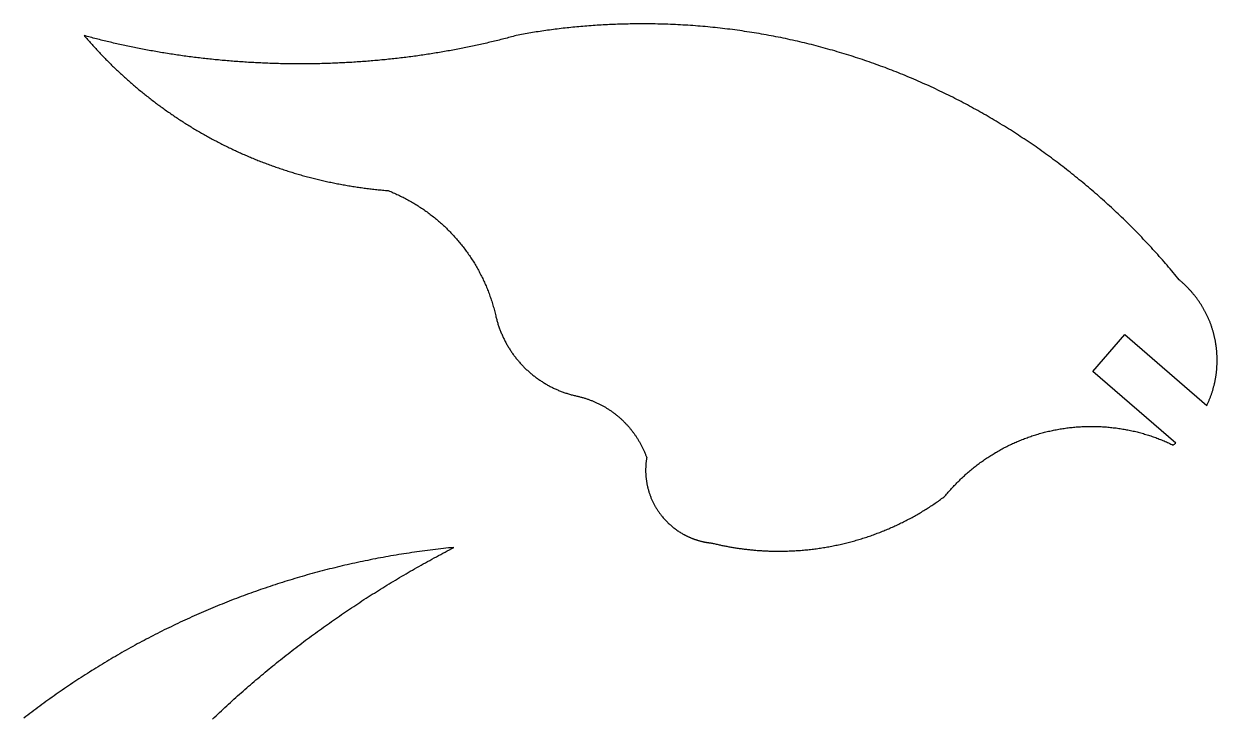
# Model space of a CAD drawing. Extents: x -331 to 1103, y -532 to 1751.
# Drawn here: x 123 to 421, y 1577.1 to 1750.5 of the extents above; entities that cross this region are included whole.
import ezdxf

# ---------------------------------------------------------------- set-up
doc = ezdxf.new("R2010")
doc.units = 0
doc.layers.add('Default_Layer', color=1, linetype='CONTINUOUS')

msp = doc.modelspace()

# ---------------------------------------------------------------- linework, layer by layer
at = {"layer": 'Default_Layer'}
msp.add_lwpolyline([(418.39, 1655.15), (418.47, 1655.3), (418.54, 1655.46), (418.62, 1655.62), (418.69, 1655.78), (418.76, 1655.94), (418.83, 1656.1), (418.9, 1656.26), (418.97, 1656.42), (419.04, 1656.58), (419.11, 1656.74), (419.18, 1656.91), (419.24, 1657.07), (419.31, 1657.24), (419.37, 1657.4), (419.43, 1657.57), (419.49, 1657.74), (419.55, 1657.91), (419.61, 1658.08), (419.67, 1658.25), (419.72, 1658.42), (419.78, 1658.59), (419.83, 1658.76), (419.89, 1658.93), (419.94, 1659.11), (419.99, 1659.28), (420.04, 1659.46), (420.09, 1659.63), (420.13, 1659.81), (420.18, 1659.98), (420.22, 1660.16), (420.27, 1660.34), (420.31, 1660.52), (420.35, 1660.7), (420.39, 1660.88), (420.43, 1661.06), (420.47, 1661.24), (420.5, 1661.42), (420.54, 1661.6), (420.57, 1661.78), (420.61, 1661.97), (420.64, 1662.15), (420.67, 1662.33), (420.7, 1662.52), (420.72, 1662.7), (420.75, 1662.89), (420.77, 1663.07), (420.8, 1663.26), (420.82, 1663.45), (420.84, 1663.63), (420.86, 1663.82), (420.88, 1664.01), (420.9, 1664.2), (420.91, 1664.39), (420.93, 1664.58), (420.94, 1664.77), (420.95, 1664.96), (420.96, 1665.15), (420.97, 1665.34), (420.98, 1665.53), (420.99, 1665.72), (420.99, 1665.92), (420.99, 1666.11), (421, 1666.3), (421, 1666.5), (421, 1666.68), (420.99, 1666.87), (420.99, 1667.06), (420.99, 1667.25), (420.98, 1667.44), (420.97, 1667.62), (420.96, 1667.81), (420.95, 1668), (420.94, 1668.18), (420.93, 1668.37), (420.92, 1668.55), (420.9, 1668.74), (420.88, 1668.92), (420.87, 1669.11), (420.85, 1669.29), (420.83, 1669.47), (420.81, 1669.66), (420.78, 1669.84), (420.76, 1670.02), (420.73, 1670.2), (420.71, 1670.39), (420.68, 1670.57), (420.65, 1670.75), (420.62, 1670.93), (420.59, 1671.11), (420.56, 1671.29), (420.52, 1671.47), (420.49, 1671.64), (420.45, 1671.82), (420.41, 1672), (420.37, 1672.18), (420.33, 1672.35), (420.29, 1672.53), (420.25, 1672.71), (420.21, 1672.88), (420.16, 1673.06), (420.12, 1673.23), (420.07, 1673.41), (420.02, 1673.58), (419.97, 1673.75), (419.92, 1673.92), (419.87, 1674.1), (419.81, 1674.27), (419.76, 1674.44), (419.7, 1674.61), (419.65, 1674.78), (419.59, 1674.95), (419.53, 1675.12), (419.47, 1675.29), (419.41, 1675.45), (419.35, 1675.62), (419.28, 1675.79), (419.22, 1675.96), (419.15, 1676.12), (419.09, 1676.29), (419.02, 1676.45), (418.95, 1676.62), (418.88, 1676.78), (418.81, 1676.94), (418.74, 1677.1), (418.67, 1677.27), (418.59, 1677.43), (418.52, 1677.59), (418.44, 1677.75), (418.36, 1677.91), (418.28, 1678.07), (418.2, 1678.22), (418.12, 1678.38), (418.04, 1678.54), (417.96, 1678.7), (417.88, 1678.85), (417.79, 1679.01), (417.7, 1679.16), (417.62, 1679.31), (417.53, 1679.47), (417.44, 1679.62), (417.35, 1679.77), (417.26, 1679.92), (417.17, 1680.07), (417.08, 1680.22), (416.98, 1680.37), (416.89, 1680.52), (416.79, 1680.67), (416.69, 1680.82), (416.6, 1680.96), (416.5, 1681.11), (416.4, 1681.26), (416.3, 1681.4), (416.2, 1681.54), (416.09, 1681.69), (415.99, 1681.83), (415.89, 1681.97), (415.78, 1682.11), (415.67, 1682.25), (415.57, 1682.39), (415.46, 1682.53), (415.35, 1682.67), (415.24, 1682.81), (415.13, 1682.94), (415.02, 1683.08), (414.9, 1683.21), (414.79, 1683.35), (414.68, 1683.48), (414.56, 1683.61), (414.44, 1683.75), (414.33, 1683.88), (414.21, 1684.01), (414.09, 1684.14), (413.97, 1684.27), (413.85, 1684.39), (413.73, 1684.52), (413.61, 1684.65), (413.48, 1684.77), (413.36, 1684.9), (413.23, 1685.02), (413.11, 1685.15), (412.98, 1685.27), (412.85, 1685.39), (412.73, 1685.51), (412.6, 1685.63), (412.47, 1685.75), (412.34, 1685.87), (412.2, 1685.99), (412.07, 1686.1), (411.94, 1686.22), (411.8, 1686.33), (411.67, 1686.45), (411.53, 1686.56), (411.16, 1687.02), (410.78, 1687.47), (410.41, 1687.93), (410.03, 1688.38), (409.65, 1688.84), (409.27, 1689.29), (408.88, 1689.74), (408.5, 1690.19), (408.11, 1690.63), (407.73, 1691.08), (407.34, 1691.52), (406.95, 1691.97), (406.56, 1692.41), (406.16, 1692.85), (405.77, 1693.29), (405.37, 1693.73), (404.97, 1694.16), (404.58, 1694.6), (404.18, 1695.03), (403.77, 1695.47), (403.37, 1695.9), (402.97, 1696.33), (402.56, 1696.76), (402.15, 1697.18), (401.74, 1697.61), (401.33, 1698.03), (400.92, 1698.45), (400.51, 1698.88), (400.09, 1699.3), (399.68, 1699.71), (399.26, 1700.13), (398.84, 1700.55), (398.42, 1700.96), (398, 1701.37), (397.58, 1701.78), (397.15, 1702.19), (396.73, 1702.6), (396.3, 1703.01), (395.87, 1703.41), (395.44, 1703.82), (395.01, 1704.22), (394.58, 1704.62), (394.15, 1705.02), (393.71, 1705.42), (393.28, 1705.82), (392.84, 1706.21), (392.4, 1706.6), (391.96, 1707), (391.52, 1707.39), (391.08, 1707.78), (390.63, 1708.16), (390.19, 1708.55), (389.74, 1708.93), (389.29, 1709.32), (388.84, 1709.7), (388.39, 1710.08), (387.94, 1710.46), (387.49, 1710.84), (387.03, 1711.21), (386.58, 1711.58), (386.12, 1711.96), (385.66, 1712.33), (385.2, 1712.7), (384.74, 1713.07), (384.28, 1713.43), (383.82, 1713.8), (383.35, 1714.16), (382.89, 1714.52), (382.42, 1714.88), (381.95, 1715.24), (381.48, 1715.6), (381.01, 1715.95), (380.54, 1716.31), (380.07, 1716.66), (379.59, 1717.01), (379.12, 1717.36), (378.64, 1717.7), (378.16, 1718.05), (377.69, 1718.39), (377.21, 1718.74), (376.72, 1719.08), (376.24, 1719.42), (375.76, 1719.75), (375.27, 1720.09), (374.79, 1720.42), (374.3, 1720.76), (373.81, 1721.09), (373.32, 1721.42), (372.83, 1721.75), (372.34, 1722.07), (371.84, 1722.4), (371.35, 1722.72), (370.86, 1723.04), (370.36, 1723.36), (369.86, 1723.68), (369.36, 1724), (368.86, 1724.31), (368.36, 1724.62), (367.86, 1724.93), (367.36, 1725.24), (366.85, 1725.55), (366.34, 1725.86), (365.84, 1726.16), (365.33, 1726.46), (364.82, 1726.77), (364.31, 1727.07), (363.8, 1727.36), (363.29, 1727.66), (362.77, 1727.95), (362.26, 1728.25), (361.74, 1728.54), (361.23, 1728.83), (360.71, 1729.11), (360.19, 1729.4), (359.67, 1729.68), (359.15, 1729.96), (358.63, 1730.24), (358.11, 1730.52), (357.58, 1730.8), (357.06, 1731.08), (356.53, 1731.35), (356, 1731.62), (355.48, 1731.89), (354.95, 1732.16), (354.42, 1732.42), (353.89, 1732.69), (353.35, 1732.95), (352.82, 1733.21), (352.29, 1733.47), (351.75, 1733.73), (351.21, 1733.98), (350.68, 1734.24), (350.14, 1734.49), (349.6, 1734.74), (349.06, 1734.99), (348.52, 1735.24), (347.98, 1735.48), (347.43, 1735.72), (346.89, 1735.96), (346.34, 1736.2), (345.8, 1736.44), (345.25, 1736.68), (344.7, 1736.91), (344.15, 1737.14), (343.6, 1737.37), (343.05, 1737.6), (342.5, 1737.83), (341.95, 1738.05), (341.39, 1738.27), (340.84, 1738.49), (340.28, 1738.71), (339.73, 1738.93), (339.17, 1739.14), (338.61, 1739.36), (338.05, 1739.57), (337.49, 1739.78), (336.93, 1739.98), (336.37, 1740.19), (335.81, 1740.39), (335.24, 1740.6), (334.68, 1740.79), (334.11, 1740.99), (333.54, 1741.19), (332.98, 1741.38), (332.41, 1741.57), (331.84, 1741.77), (331.27, 1741.95), (330.7, 1742.14), (330.13, 1742.32), (329.56, 1742.51), (328.98, 1742.69), (328.41, 1742.87), (327.83, 1743.04), (327.26, 1743.22), (326.68, 1743.39), (326.1, 1743.56), (325.52, 1743.73), (324.94, 1743.9), (324.36, 1744.06), (323.78, 1744.22), (323.2, 1744.38), (322.62, 1744.54), (322.04, 1744.7), (321.45, 1744.85), (320.87, 1745.01), (320.28, 1745.16), (319.69, 1745.31), (319.11, 1745.45), (318.52, 1745.6), (317.93, 1745.74), (317.34, 1745.88), (316.75, 1746.02), (316.16, 1746.16), (315.57, 1746.29), (314.97, 1746.42), (314.38, 1746.55), (313.79, 1746.68), (313.19, 1746.81), (312.6, 1746.93), (312, 1747.06), (311.4, 1747.18), (310.8, 1747.29), (310.2, 1747.41), (309.61, 1747.52), (309, 1747.64), (308.4, 1747.75), (307.8, 1747.85), (307.2, 1747.96), (306.6, 1748.06), (305.99, 1748.17), (305.39, 1748.26), (304.78, 1748.36), (304.18, 1748.46), (303.57, 1748.55), (302.96, 1748.64), (302.36, 1748.73), (301.75, 1748.82), (301.14, 1748.9), (300.53, 1748.98), (299.92, 1749.06), (299.31, 1749.14), (298.69, 1749.22), (298.08, 1749.29), (297.47, 1749.37), (296.85, 1749.43), (296.24, 1749.5), (295.62, 1749.57), (295.01, 1749.63), (294.39, 1749.69), (293.78, 1749.75), (293.16, 1749.81), (292.54, 1749.86), (291.92, 1749.91), (291.3, 1749.96), (290.68, 1750.01), (290.06, 1750.06), (289.44, 1750.1), (288.82, 1750.14), (288.19, 1750.18), (287.57, 1750.22), (286.95, 1750.25), (286.32, 1750.29), (285.7, 1750.32), (285.07, 1750.34), (284.44, 1750.37), (283.82, 1750.39), (283.19, 1750.42), (282.56, 1750.43), (281.93, 1750.45), (281.31, 1750.47), (280.68, 1750.48), (280.05, 1750.49), (279.42, 1750.5), (278.78, 1750.5), (278.15, 1750.51), (277.52, 1750.51), (277, 1750.51), (276.47, 1750.5), (275.95, 1750.5), (275.43, 1750.49), (274.91, 1750.49), (274.39, 1750.48), (273.87, 1750.47), (273.35, 1750.46), (272.83, 1750.45), (272.31, 1750.43), (271.79, 1750.41), (271.27, 1750.4), (270.76, 1750.38), (270.24, 1750.36), (269.73, 1750.34), (269.21, 1750.31), (268.7, 1750.29), (268.18, 1750.26), (267.67, 1750.23), (267.16, 1750.2), (266.65, 1750.17), (266.14, 1750.14), (265.63, 1750.11), (265.13, 1750.07), (264.62, 1750.04), (264.11, 1750), (263.61, 1749.96), (263.11, 1749.92), (262.6, 1749.88), (262.1, 1749.84), (261.6, 1749.79), (261.1, 1749.74), (260.61, 1749.7), (260.11, 1749.65), (259.62, 1749.6), (259.12, 1749.55), (258.63, 1749.49), (258.14, 1749.44), (257.65, 1749.39), (257.16, 1749.33), (256.68, 1749.27), (256.19, 1749.21), (255.71, 1749.15), (255.22, 1749.09), (254.74, 1749.03), (254.26, 1748.96), (253.79, 1748.9), (253.31, 1748.83), (252.84, 1748.76), (252.36, 1748.69), (251.89, 1748.62), (251.43, 1748.55), (250.96, 1748.48), (250.49, 1748.4), (250.03, 1748.33), (249.57, 1748.25), (249.11, 1748.17), (248.65, 1748.09), (248.19, 1748.01), (247.74, 1747.93), (247.29, 1747.85), (246.84, 1747.76), (246.39, 1747.68), (245.94, 1747.59), (245.56, 1747.49), (245.18, 1747.38), (244.8, 1747.28), (244.42, 1747.17), (244.03, 1747.07), (243.65, 1746.97), (243.27, 1746.87), (242.88, 1746.77), (242.49, 1746.67), (242.11, 1746.57), (241.72, 1746.47), (241.33, 1746.38), (240.94, 1746.28), (240.55, 1746.18), (240.16, 1746.09), (239.76, 1745.99), (239.37, 1745.9), (238.98, 1745.81), (238.58, 1745.72), (238.19, 1745.62), (237.79, 1745.53), (237.39, 1745.44), (236.99, 1745.35), (236.6, 1745.27), (236.2, 1745.18), (235.8, 1745.09), (235.4, 1745), (234.99, 1744.92), (234.59, 1744.83), (234.19, 1744.75), (233.78, 1744.67), (233.38, 1744.58), (232.98, 1744.5), (232.57, 1744.42), (232.16, 1744.34), (231.76, 1744.26), (231.35, 1744.18), (230.94, 1744.11), (230.53, 1744.03), (230.12, 1743.95), (229.71, 1743.88), (229.3, 1743.8), (228.88, 1743.73), (228.47, 1743.66), (228.06, 1743.58), (227.64, 1743.51), (227.23, 1743.44), (226.81, 1743.37), (226.4, 1743.3), (225.98, 1743.23), (225.56, 1743.17), (225.15, 1743.1), (224.73, 1743.03), (224.31, 1742.97), (223.89, 1742.9), (223.47, 1742.84), (223.05, 1742.78), (222.63, 1742.71), (222.21, 1742.65), (221.78, 1742.59), (221.36, 1742.53), (220.94, 1742.47), (220.51, 1742.42), (220.09, 1742.36), (219.66, 1742.3), (219.24, 1742.25), (218.81, 1742.19), (218.38, 1742.14), (217.95, 1742.09), (217.53, 1742.03), (217.1, 1741.98), (216.67, 1741.93), (216.24, 1741.88), (215.81, 1741.83), (215.38, 1741.79), (214.95, 1741.74), (214.52, 1741.69), (214.08, 1741.65), (213.65, 1741.6), (213.22, 1741.56), (212.78, 1741.52), (212.35, 1741.48), (211.92, 1741.43), (211.48, 1741.39), (211.05, 1741.35), (210.61, 1741.32), (210.17, 1741.28), (209.74, 1741.24), (209.3, 1741.21), (208.86, 1741.17), (208.43, 1741.14), (207.99, 1741.1), (207.55, 1741.07), (207.11, 1741.04), (206.67, 1741.01), (206.23, 1740.98), (205.79, 1740.95), (205.35, 1740.92), (204.91, 1740.89), (204.47, 1740.87), (204.02, 1740.84), (203.58, 1740.82), (203.14, 1740.8), (202.7, 1740.77), (202.25, 1740.75), (201.81, 1740.73), (201.37, 1740.71), (200.92, 1740.69), (200.48, 1740.67), (200.03, 1740.66), (199.59, 1740.64), (199.14, 1740.62), (198.7, 1740.61), (198.25, 1740.6), (197.8, 1740.58), (197.36, 1740.57), (196.91, 1740.56), (196.46, 1740.55), (196.02, 1740.54), (195.57, 1740.53), (195.12, 1740.53), (194.67, 1740.52), (194.22, 1740.52), (193.78, 1740.51), (193.33, 1740.51), (192.88, 1740.51), (192.43, 1740.5), (191.98, 1740.5), (191.53, 1740.5), (191.08, 1740.51), (190.63, 1740.51), (190.18, 1740.51), (189.73, 1740.52), (189.28, 1740.52), (188.84, 1740.53), (188.39, 1740.53), (187.94, 1740.54), (187.49, 1740.55), (187.05, 1740.56), (186.6, 1740.57), (186.15, 1740.58), (185.71, 1740.6), (185.26, 1740.61), (184.81, 1740.62), (184.37, 1740.64), (183.92, 1740.66), (183.48, 1740.67), (183.03, 1740.69), (182.59, 1740.71), (182.15, 1740.73), (181.7, 1740.75), (181.26, 1740.77), (180.82, 1740.8), (180.37, 1740.82), (179.93, 1740.84), (179.49, 1740.87), (179.05, 1740.89), (178.61, 1740.92), (178.17, 1740.95), (177.73, 1740.98), (177.29, 1741.01), (176.85, 1741.04), (176.41, 1741.07), (175.97, 1741.1), (175.53, 1741.14), (175.09, 1741.17), (174.66, 1741.21), (174.22, 1741.24), (173.78, 1741.28), (173.35, 1741.32), (172.91, 1741.35), (172.47, 1741.39), (172.04, 1741.43), (171.61, 1741.48), (171.17, 1741.52), (170.74, 1741.56), (170.31, 1741.6), (169.87, 1741.65), (169.44, 1741.69), (169.01, 1741.74), (168.58, 1741.79), (168.15, 1741.83), (167.72, 1741.88), (167.29, 1741.93), (166.86, 1741.98), (166.43, 1742.03), (166, 1742.09), (165.57, 1742.14), (165.15, 1742.19), (164.72, 1742.25), (164.29, 1742.3), (163.87, 1742.36), (163.44, 1742.42), (163.02, 1742.47), (162.6, 1742.53), (162.17, 1742.59), (161.75, 1742.65), (161.33, 1742.71), (160.91, 1742.78), (160.49, 1742.84), (160.07, 1742.9), (159.65, 1742.97), (159.23, 1743.03), (158.81, 1743.1), (158.39, 1743.17), (157.97, 1743.23), (157.56, 1743.3), (157.14, 1743.37), (156.73, 1743.44), (156.31, 1743.51), (155.9, 1743.58), (155.48, 1743.66), (155.07, 1743.73), (154.66, 1743.8), (154.25, 1743.88), (153.84, 1743.95), (153.43, 1744.03), (153.02, 1744.11), (152.61, 1744.18), (152.2, 1744.26), (151.79, 1744.34), (151.39, 1744.42), (150.98, 1744.5), (150.58, 1744.58), (150.17, 1744.67), (149.77, 1744.75), (149.36, 1744.83), (148.96, 1744.92), (148.56, 1745), (148.16, 1745.09), (147.76, 1745.18), (147.36, 1745.27), (146.96, 1745.35), (146.56, 1745.44), (146.17, 1745.53), (145.77, 1745.62), (145.38, 1745.72), (144.98, 1745.81), (144.59, 1745.9), (144.19, 1745.99), (143.8, 1746.09), (143.41, 1746.18), (143.02, 1746.28), (142.63, 1746.38), (142.24, 1746.47), (141.85, 1746.57), (141.46, 1746.67), (141.08, 1746.77), (140.69, 1746.87), (140.31, 1746.97), (139.92, 1747.07), (139.54, 1747.17), (139.16, 1747.28), (138.77, 1747.38), (138.39, 1747.49), (138.01, 1747.59), (138.23, 1747.33), (138.45, 1747.08), (138.67, 1746.83), (138.89, 1746.57), (139.12, 1746.32), (139.34, 1746.07), (139.56, 1745.81), (139.79, 1745.56), (140.01, 1745.31), (140.24, 1745.06), (140.46, 1744.81), (140.69, 1744.57), (140.92, 1744.32), (141.15, 1744.07), (141.38, 1743.83), (141.61, 1743.58), (141.84, 1743.34), (142.07, 1743.09), (142.3, 1742.85), (142.53, 1742.61), (142.77, 1742.36), (143, 1742.12), (143.24, 1741.88), (143.47, 1741.64), (143.71, 1741.4), (143.95, 1741.16), (144.18, 1740.93), (144.42, 1740.69), (144.66, 1740.45), (144.9, 1740.22), (145.14, 1739.98), (145.38, 1739.75), (145.62, 1739.52), (145.87, 1739.28), (146.11, 1739.05), (146.35, 1738.82), (146.6, 1738.59), (146.84, 1738.36), (147.09, 1738.13), (147.34, 1737.9), (147.58, 1737.68), (147.83, 1737.45), (148.08, 1737.22), (148.33, 1737), (148.58, 1736.77), (148.83, 1736.55), (149.08, 1736.33), (149.34, 1736.11), (149.59, 1735.88), (149.84, 1735.66), (150.1, 1735.44), (150.35, 1735.23), (150.61, 1735.01), (150.86, 1734.79), (151.12, 1734.57), (151.38, 1734.36), (151.64, 1734.14), (151.89, 1733.93), (152.15, 1733.71), (152.41, 1733.5), (152.67, 1733.29), (152.94, 1733.08), (153.2, 1732.87), (153.46, 1732.66), (153.72, 1732.45), (153.99, 1732.24), (154.25, 1732.03), (154.52, 1731.82), (154.78, 1731.62), (155.05, 1731.41), (155.32, 1731.21), (155.58, 1731.01), (155.85, 1730.8), (156.12, 1730.6), (156.39, 1730.4), (156.66, 1730.2), (156.93, 1730), (157.2, 1729.8), (157.48, 1729.6), (157.75, 1729.41), (158.02, 1729.21), (158.3, 1729.02), (158.57, 1728.82), (158.85, 1728.63), (159.12, 1728.43), (159.4, 1728.24), (159.68, 1728.05), (159.95, 1727.86), (160.23, 1727.67), (160.51, 1727.48), (160.79, 1727.29), (161.07, 1727.11), (161.35, 1726.92), (161.63, 1726.73), (161.91, 1726.55), (162.2, 1726.37), (162.48, 1726.18), (162.76, 1726), (163.05, 1725.82), (163.33, 1725.64), (163.62, 1725.46), (163.9, 1725.28), (164.19, 1725.1), (164.48, 1724.92), (164.77, 1724.75), (165.05, 1724.57), (165.34, 1724.4), (165.63, 1724.22), (165.92, 1724.05), (166.21, 1723.88), (166.5, 1723.71), (166.8, 1723.54), (167.09, 1723.37), (167.38, 1723.2), (167.67, 1723.03), (167.97, 1722.87), (168.26, 1722.7), (168.56, 1722.53), (168.85, 1722.37), (169.15, 1722.21), (169.45, 1722.04), (169.74, 1721.88), (170.04, 1721.72), (170.34, 1721.56), (170.64, 1721.4), (170.94, 1721.25), (171.24, 1721.09), (171.54, 1720.93), (171.84, 1720.78), (172.14, 1720.62), (172.45, 1720.47), (172.75, 1720.32), (173.05, 1720.16), (173.36, 1720.01), (173.66, 1719.86), (173.97, 1719.71), (174.27, 1719.57), (174.58, 1719.42), (174.88, 1719.27), (175.19, 1719.13), (175.5, 1718.98), (175.81, 1718.84), (176.12, 1718.69), (176.42, 1718.55), (176.73, 1718.41), (177.04, 1718.27), (177.36, 1718.13), (177.67, 1717.99), (177.98, 1717.86), (178.29, 1717.72), (178.6, 1717.59), (178.92, 1717.45), (179.23, 1717.32), (179.55, 1717.19), (179.86, 1717.05), (180.18, 1716.92), (180.49, 1716.79), (180.81, 1716.66), (181.12, 1716.54), (181.44, 1716.41), (181.76, 1716.28), (182.08, 1716.16), (182.4, 1716.03), (182.72, 1715.91), (183.04, 1715.79), (183.36, 1715.67), (183.68, 1715.55), (184, 1715.43), (184.32, 1715.31), (184.64, 1715.19), (184.97, 1715.08), (185.29, 1714.96), (185.61, 1714.84), (185.94, 1714.73), (186.26, 1714.62), (186.59, 1714.51), (186.91, 1714.4), (187.24, 1714.29), (187.56, 1714.18), (187.89, 1714.07), (188.22, 1713.96), (188.55, 1713.86), (188.87, 1713.75), (189.2, 1713.65), (189.53, 1713.55), (189.86, 1713.44), (190.19, 1713.34), (190.52, 1713.24), (190.85, 1713.14), (191.19, 1713.05), (191.52, 1712.95), (191.85, 1712.85), (192.18, 1712.76), (192.52, 1712.66), (192.85, 1712.57), (193.18, 1712.48), (193.52, 1712.39), (193.85, 1712.3), (194.19, 1712.21), (194.53, 1712.12), (194.86, 1712.03), (195.2, 1711.95), (195.54, 1711.86), (195.87, 1711.78), (196.21, 1711.7), (196.55, 1711.61), (196.89, 1711.53), (197.23, 1711.45), (197.57, 1711.38), (197.91, 1711.3), (198.25, 1711.22), (198.59, 1711.15), (198.93, 1711.07), (199.27, 1711), (199.62, 1710.92), (199.96, 1710.85), (200.3, 1710.78), (200.64, 1710.71), (200.99, 1710.64), (201.33, 1710.58), (201.68, 1710.51), (202.02, 1710.44), (202.37, 1710.38), (202.71, 1710.32), (203.06, 1710.26), (203.41, 1710.19), (203.75, 1710.13), (204.1, 1710.07), (204.45, 1710.02), (204.8, 1709.96), (205.15, 1709.9), (205.5, 1709.85), (205.85, 1709.8), (206.19, 1709.74), (206.55, 1709.69), (206.9, 1709.64), (207.25, 1709.59), (207.6, 1709.54), (207.95, 1709.5), (208.3, 1709.45), (208.65, 1709.4), (209.01, 1709.36), (209.36, 1709.32), (209.71, 1709.28), (210.07, 1709.23), (210.42, 1709.19), (210.78, 1709.16), (211.13, 1709.12), (211.49, 1709.08), (211.84, 1709.05), (212.2, 1709.01), (212.55, 1708.98), (212.91, 1708.95), (213.27, 1708.92), (213.63, 1708.89), (213.98, 1708.86), (214.3, 1708.73), (214.61, 1708.6), (214.93, 1708.47), (215.24, 1708.33), (215.55, 1708.2), (215.86, 1708.06), (216.16, 1707.92), (216.47, 1707.77), (216.78, 1707.63), (217.08, 1707.48), (217.38, 1707.33), (217.68, 1707.18), (217.98, 1707.03), (218.28, 1706.87), (218.58, 1706.71), (218.87, 1706.55), (219.16, 1706.39), (219.46, 1706.22), (219.75, 1706.06), (220.04, 1705.89), (220.33, 1705.72), (220.61, 1705.55), (220.9, 1705.37), (221.18, 1705.2), (221.46, 1705.02), (221.74, 1704.84), (222.02, 1704.65), (222.3, 1704.47), (222.58, 1704.28), (222.85, 1704.1), (223.13, 1703.9), (223.4, 1703.71), (223.67, 1703.52), (223.93, 1703.32), (224.2, 1703.12), (224.47, 1702.92), (224.73, 1702.72), (224.99, 1702.52), (225.25, 1702.31), (225.51, 1702.1), (225.77, 1701.9), (226.02, 1701.68), (226.28, 1701.47), (226.53, 1701.26), (226.78, 1701.04), (227.03, 1700.82), (227.28, 1700.6), (227.52, 1700.38), (227.77, 1700.15), (228.01, 1699.93), (228.25, 1699.7), (228.49, 1699.47), (228.72, 1699.24), (228.96, 1699.01), (229.19, 1698.77), (229.42, 1698.54), (229.65, 1698.3), (229.88, 1698.06), (230.11, 1697.82), (230.33, 1697.57), (230.55, 1697.33), (230.77, 1697.08), (230.99, 1696.83), (231.21, 1696.58), (231.43, 1696.33), (231.64, 1696.08), (231.85, 1695.83), (232.06, 1695.57), (232.27, 1695.31), (232.47, 1695.05), (232.68, 1694.79), (232.88, 1694.53), (233.08, 1694.26), (233.28, 1694), (233.47, 1693.73), (233.67, 1693.46), (233.86, 1693.19), (234.05, 1692.92), (234.24, 1692.65), (234.42, 1692.37), (234.61, 1692.09), (234.79, 1691.82), (234.97, 1691.54), (235.15, 1691.26), (235.32, 1690.97), (235.5, 1690.69), (235.67, 1690.4), (235.84, 1690.12), (236.01, 1689.83), (236.17, 1689.54), (236.33, 1689.25), (236.5, 1688.96), (236.66, 1688.66), (236.81, 1688.37), (236.97, 1688.07), (237.12, 1687.77), (237.27, 1687.47), (237.42, 1687.17), (237.57, 1686.87), (237.71, 1686.57), (237.85, 1686.26), (237.99, 1685.96), (238.13, 1685.65), (238.26, 1685.34), (238.4, 1685.03), (238.53, 1684.72), (238.66, 1684.41), (238.78, 1684.1), (238.91, 1683.78), (239.03, 1683.47), (239.15, 1683.15), (239.27, 1682.83), (239.38, 1682.51), (239.49, 1682.19), (239.6, 1681.87), (239.71, 1681.54), (239.82, 1681.22), (239.92, 1680.9), (240.02, 1680.57), (240.12, 1680.24), (240.22, 1679.91), (240.31, 1679.58), (240.4, 1679.25), (240.49, 1678.92), (240.58, 1678.59), (240.66, 1678.25), (240.74, 1677.92), (240.82, 1677.58), (240.88, 1677.34), (240.94, 1677.11), (241, 1676.87), (241.06, 1676.64), (241.12, 1676.41), (241.19, 1676.18), (241.25, 1675.95), (241.32, 1675.72), (241.39, 1675.49), (241.47, 1675.26), (241.54, 1675.04), (241.62, 1674.81), (241.7, 1674.59), (241.78, 1674.36), (241.86, 1674.14), (241.95, 1673.92), (242.04, 1673.7), (242.12, 1673.48), (242.21, 1673.26), (242.31, 1673.04), (242.4, 1672.82), (242.5, 1672.61), (242.59, 1672.39), (242.69, 1672.18), (242.79, 1671.97), (242.9, 1671.75), (243, 1671.54), (243.11, 1671.33), (243.22, 1671.13), (243.33, 1670.92), (243.44, 1670.71), (243.55, 1670.51), (243.67, 1670.3), (243.79, 1670.1), (243.9, 1669.9), (244.02, 1669.7), (244.15, 1669.5), (244.27, 1669.3), (244.4, 1669.11), (244.52, 1668.91), (244.65, 1668.72), (244.78, 1668.52), (244.91, 1668.33), (245.05, 1668.14), (245.18, 1667.95), (245.32, 1667.76), (245.46, 1667.58), (245.6, 1667.39), (245.74, 1667.21), (245.88, 1667.02), (246.03, 1666.84), (246.17, 1666.66), (246.32, 1666.48), (246.47, 1666.31), (246.62, 1666.13), (246.77, 1665.96), (246.93, 1665.78), (247.08, 1665.61), (247.24, 1665.44), (247.4, 1665.27), (247.56, 1665.1), (247.72, 1664.93), (247.88, 1664.77), (248.05, 1664.61), (248.21, 1664.44), (248.38, 1664.28), (248.55, 1664.12), (248.72, 1663.96), (248.89, 1663.81), (249.06, 1663.65), (249.23, 1663.5), (249.41, 1663.35), (249.58, 1663.2), (249.76, 1663.05), (249.94, 1662.9), (250.12, 1662.75), (250.3, 1662.61), (250.49, 1662.47), (250.67, 1662.33), (250.86, 1662.19), (251.04, 1662.05), (251.23, 1661.91), (251.42, 1661.78), (251.61, 1661.64), (251.81, 1661.51), (252, 1661.38), (252.19, 1661.25), (252.39, 1661.13), (252.59, 1661), (252.78, 1660.88), (252.98, 1660.76), (253.18, 1660.64), (253.38, 1660.52), (253.59, 1660.4), (253.79, 1660.29), (254, 1660.17), (254.2, 1660.06), (254.41, 1659.95), (254.62, 1659.84), (254.83, 1659.74), (255.04, 1659.63), (255.25, 1659.53), (255.46, 1659.43), (255.68, 1659.33), (255.89, 1659.23), (256.11, 1659.14), (256.32, 1659.05), (256.54, 1658.95), (256.76, 1658.86), (256.98, 1658.78), (257.2, 1658.69), (257.42, 1658.6), (257.65, 1658.52), (257.87, 1658.44), (258.1, 1658.36), (258.32, 1658.29), (258.55, 1658.21), (258.78, 1658.14), (259, 1658.07), (259.23, 1658), (259.46, 1657.93), (259.7, 1657.87), (259.93, 1657.8), (260.16, 1657.74), (260.39, 1657.68), (260.63, 1657.63), (260.86, 1657.57), (261.1, 1657.52), (261.29, 1657.47), (261.48, 1657.43), (261.67, 1657.38), (261.86, 1657.34), (262.05, 1657.29), (262.24, 1657.24), (262.43, 1657.19), (262.61, 1657.13), (262.8, 1657.08), (262.98, 1657.02), (263.17, 1656.97), (263.35, 1656.91), (263.54, 1656.85), (263.72, 1656.79), (263.9, 1656.72), (264.08, 1656.66), (264.26, 1656.59), (264.44, 1656.53), (264.62, 1656.46), (264.8, 1656.39), (264.98, 1656.32), (265.15, 1656.24), (265.33, 1656.17), (265.51, 1656.1), (265.68, 1656.02), (265.85, 1655.94), (266.03, 1655.86), (266.2, 1655.78), (266.37, 1655.7), (266.54, 1655.62), (266.71, 1655.53), (266.88, 1655.45), (267.05, 1655.36), (267.22, 1655.27), (267.38, 1655.18), (267.55, 1655.09), (267.72, 1655), (267.88, 1654.91), (268.04, 1654.81), (268.21, 1654.72), (268.37, 1654.62), (268.53, 1654.52), (268.69, 1654.42), (268.85, 1654.32), (269.01, 1654.22), (269.16, 1654.12), (269.32, 1654.01), (269.48, 1653.91), (269.63, 1653.8), (269.78, 1653.69), (269.94, 1653.58), (270.09, 1653.47), (270.24, 1653.36), (270.39, 1653.25), (270.54, 1653.14), (270.69, 1653.02), (270.84, 1652.91), (270.98, 1652.79), (271.13, 1652.67), (271.27, 1652.55), (271.42, 1652.43), (271.56, 1652.31), (271.7, 1652.19), (271.84, 1652.06), (271.98, 1651.94), (272.12, 1651.81), (272.26, 1651.69), (272.39, 1651.56), (272.53, 1651.43), (272.66, 1651.3), (272.8, 1651.17), (272.93, 1651.03), (273.06, 1650.9), (273.19, 1650.77), (273.32, 1650.63), (273.45, 1650.49), (273.58, 1650.36), (273.7, 1650.22), (273.83, 1650.08), (273.95, 1649.94), (274.08, 1649.8), (274.2, 1649.65), (274.32, 1649.51), (274.44, 1649.37), (274.56, 1649.22), (274.67, 1649.07), (274.79, 1648.93), (274.91, 1648.78), (275.02, 1648.63), (275.13, 1648.48), (275.25, 1648.33), (275.36, 1648.18), (275.47, 1648.02), (275.57, 1647.87), (275.68, 1647.71), (275.79, 1647.56), (275.89, 1647.4), (276, 1647.24), (276.1, 1647.08), (276.2, 1646.92), (276.3, 1646.76), (276.4, 1646.6), (276.5, 1646.44), (276.59, 1646.28), (276.69, 1646.11), (276.78, 1645.95), (276.88, 1645.78), (276.97, 1645.62), (277.06, 1645.45), (277.15, 1645.28), (277.23, 1645.11), (277.32, 1644.94), (277.41, 1644.77), (277.49, 1644.6), (277.57, 1644.43), (277.65, 1644.26), (277.73, 1644.08), (277.81, 1643.91), (277.89, 1643.73), (277.97, 1643.56), (278.04, 1643.38), (278.12, 1643.2), (278.19, 1643.03), (278.26, 1642.85), (278.33, 1642.67), (278.4, 1642.49), (278.46, 1642.31), (278.53, 1642.12), (278.5, 1641.95), (278.47, 1641.77), (278.44, 1641.59), (278.42, 1641.4), (278.39, 1641.21), (278.37, 1641.02), (278.35, 1640.83), (278.33, 1640.64), (278.32, 1640.44), (278.3, 1640.24), (278.29, 1640.04), (278.28, 1639.84), (278.28, 1639.64), (278.27, 1639.44), (278.27, 1639.24), (278.27, 1639.03), (278.27, 1638.83), (278.27, 1638.64), (278.27, 1638.44), (278.28, 1638.24), (278.29, 1638.05), (278.3, 1637.85), (278.32, 1637.66), (278.33, 1637.46), (278.35, 1637.27), (278.37, 1637.08), (278.39, 1636.89), (278.41, 1636.69), (278.44, 1636.5), (278.47, 1636.31), (278.49, 1636.12), (278.53, 1635.93), (278.56, 1635.75), (278.59, 1635.56), (278.63, 1635.37), (278.67, 1635.19), (278.71, 1635), (278.75, 1634.82), (278.8, 1634.63), (278.84, 1634.45), (278.89, 1634.27), (278.94, 1634.08), (278.99, 1633.9), (279.04, 1633.72), (279.1, 1633.54), (279.16, 1633.37), (279.22, 1633.19), (279.28, 1633.01), (279.34, 1632.83), (279.4, 1632.66), (279.47, 1632.49), (279.53, 1632.31), (279.6, 1632.14), (279.67, 1631.97), (279.75, 1631.8), (279.82, 1631.63), (279.9, 1631.46), (279.97, 1631.29), (280.05, 1631.12), (280.13, 1630.96), (280.21, 1630.79), (280.3, 1630.63), (280.38, 1630.47), (280.47, 1630.31), (280.56, 1630.14), (280.65, 1629.98), (280.74, 1629.83), (280.83, 1629.67), (280.93, 1629.51), (281.02, 1629.36), (281.12, 1629.2), (281.22, 1629.05), (281.32, 1628.9), (281.42, 1628.75), (281.53, 1628.6), (281.63, 1628.45), (281.74, 1628.3), (281.84, 1628.15), (281.95, 1628.01), (282.06, 1627.87), (282.21, 1627.68), (282.35, 1627.5), (282.5, 1627.32), (282.65, 1627.14), (282.81, 1626.97), (282.96, 1626.79), (283.12, 1626.62), (283.28, 1626.45), (283.44, 1626.28), (283.6, 1626.12), (283.77, 1625.95), (283.93, 1625.79), (284.1, 1625.63), (284.27, 1625.47), (284.45, 1625.32), (284.62, 1625.17), (284.8, 1625.02), (284.98, 1624.87), (285.16, 1624.72), (285.34, 1624.58), (285.53, 1624.43), (285.71, 1624.3), (285.9, 1624.16), (286.09, 1624.02), (286.28, 1623.89), (286.48, 1623.76), (286.67, 1623.63), (286.87, 1623.51), (287.07, 1623.39), (287.27, 1623.27), (287.47, 1623.15), (287.67, 1623.03), (287.77, 1622.98), (287.88, 1622.92), (287.98, 1622.87), (288.08, 1622.81), (288.19, 1622.76), (288.29, 1622.7), (288.4, 1622.65), (288.5, 1622.6), (288.61, 1622.55), (288.71, 1622.5), (288.82, 1622.45), (288.93, 1622.4), (289.03, 1622.35), (289.14, 1622.3), (289.25, 1622.25), (289.36, 1622.2), (289.47, 1622.16), (289.57, 1622.11), (289.68, 1622.07), (289.79, 1622.02), (289.9, 1621.98), (290.01, 1621.94), (290.12, 1621.9), (290.24, 1621.85), (290.35, 1621.81), (290.46, 1621.77), (290.57, 1621.73), (290.68, 1621.7), (290.8, 1621.66), (290.91, 1621.62), (291.02, 1621.58), (291.14, 1621.55), (291.25, 1621.51), (291.36, 1621.48), (291.48, 1621.45), (291.59, 1621.41), (291.71, 1621.38), (291.83, 1621.35), (291.94, 1621.32), (292.06, 1621.29), (292.17, 1621.26), (292.29, 1621.23), (292.41, 1621.2), (292.53, 1621.17), (292.64, 1621.15), (292.76, 1621.12), (292.88, 1621.1), (293, 1621.07), (293.12, 1621.05), (293.24, 1621.03), (293.36, 1621.01), (293.48, 1620.98), (293.6, 1620.96), (293.72, 1620.95), (293.84, 1620.93), (293.96, 1620.91), (294.08, 1620.89), (294.2, 1620.87), (294.32, 1620.86), (294.45, 1620.84), (294.57, 1620.83), (294.69, 1620.82), (294.82, 1620.8), (294.94, 1620.79), (295.17, 1620.73), (295.41, 1620.67), (295.64, 1620.62), (295.88, 1620.56), (296.12, 1620.5), (296.36, 1620.45), (296.6, 1620.39), (296.84, 1620.34), (297.08, 1620.29), (297.33, 1620.23), (297.57, 1620.18), (297.82, 1620.13), (298.06, 1620.08), (298.31, 1620.03), (298.56, 1619.99), (298.81, 1619.94), (299.06, 1619.89), (299.31, 1619.85), (299.56, 1619.8), (299.81, 1619.76), (300.06, 1619.72), (300.32, 1619.67), (300.57, 1619.63), (300.83, 1619.59), (301.08, 1619.55), (301.34, 1619.52), (301.6, 1619.48), (301.86, 1619.44), (302.12, 1619.41), (302.38, 1619.37), (302.64, 1619.34), (302.9, 1619.31), (303.16, 1619.28), (303.42, 1619.24), (303.69, 1619.21), (303.95, 1619.19), (304.22, 1619.16), (304.48, 1619.13), (304.75, 1619.11), (305.01, 1619.08), (305.28, 1619.06), (305.55, 1619.03), (305.81, 1619.01), (306.08, 1618.99), (306.35, 1618.97), (306.62, 1618.95), (306.89, 1618.93), (307.16, 1618.92), (307.43, 1618.9), (307.7, 1618.88), (307.98, 1618.87), (308.25, 1618.86), (308.52, 1618.84), (308.79, 1618.83), (309.07, 1618.82), (309.34, 1618.81), (309.61, 1618.81), (309.89, 1618.8), (310.16, 1618.79), (310.44, 1618.79), (310.71, 1618.79), (310.99, 1618.78), (311.26, 1618.78), (311.54, 1618.78), (311.91, 1618.78), (312.27, 1618.78), (312.64, 1618.79), (313, 1618.8), (313.37, 1618.8), (313.73, 1618.81), (314.09, 1618.83), (314.46, 1618.84), (314.82, 1618.86), (315.18, 1618.87), (315.54, 1618.89), (315.9, 1618.91), (316.26, 1618.94), (316.62, 1618.96), (316.98, 1618.99), (317.34, 1619.02), (317.7, 1619.05), (318.05, 1619.08), (318.41, 1619.12), (318.77, 1619.15), (319.12, 1619.19), (319.48, 1619.23), (319.83, 1619.27), (320.19, 1619.31), (320.54, 1619.36), (320.89, 1619.4), (321.25, 1619.45), (321.6, 1619.5), (321.95, 1619.55), (322.3, 1619.61), (322.65, 1619.66), (323, 1619.72), (323.35, 1619.78), (323.7, 1619.84), (324.05, 1619.9), (324.39, 1619.96), (324.74, 1620.03), (325.09, 1620.1), (325.43, 1620.17), (325.78, 1620.24), (326.12, 1620.31), (326.46, 1620.38), (326.81, 1620.46), (327.15, 1620.54), (327.49, 1620.61), (327.83, 1620.7), (328.17, 1620.78), (328.51, 1620.86), (328.85, 1620.95), (329.19, 1621.03), (329.52, 1621.12), (329.86, 1621.21), (330.2, 1621.31), (330.53, 1621.4), (330.87, 1621.5), (331.2, 1621.59), (331.53, 1621.69), (331.87, 1621.79), (332.2, 1621.89), (332.53, 1622), (332.86, 1622.1), (333.19, 1622.21), (333.52, 1622.32), (333.84, 1622.43), (334.17, 1622.54), (334.5, 1622.65), (334.82, 1622.76), (335.15, 1622.88), (335.47, 1623), (335.79, 1623.12), (336.12, 1623.24), (336.44, 1623.36), (336.76, 1623.48), (337.08, 1623.61), (337.4, 1623.74), (337.72, 1623.86), (338.03, 1623.99), (338.35, 1624.12), (338.66, 1624.26), (338.98, 1624.39), (339.29, 1624.53), (339.61, 1624.66), (339.92, 1624.8), (340.23, 1624.94), (340.54, 1625.09), (340.85, 1625.23), (341.16, 1625.37), (341.47, 1625.52), (341.77, 1625.67), (342.08, 1625.82), (342.39, 1625.97), (342.69, 1626.12), (342.99, 1626.27), (343.3, 1626.43), (343.6, 1626.58), (343.9, 1626.74), (344.2, 1626.9), (344.5, 1627.06), (344.8, 1627.22), (345.09, 1627.38), (345.39, 1627.55), (345.68, 1627.71), (345.98, 1627.88), (346.27, 1628.05), (346.56, 1628.22), (346.85, 1628.39), (347.14, 1628.56), (347.43, 1628.74), (347.72, 1628.91), (348.01, 1629.09), (348.29, 1629.27), (348.58, 1629.45), (348.86, 1629.63), (349.15, 1629.81), (349.43, 1629.99), (349.71, 1630.18), (349.99, 1630.36), (350.27, 1630.55), (350.55, 1630.74), (350.82, 1630.93), (351.1, 1631.12), (351.38, 1631.31), (351.65, 1631.51), (351.92, 1631.7), (352.19, 1631.9), (352.46, 1632.1), (352.73, 1632.29), (353, 1632.49), (353.21, 1632.74), (353.41, 1632.99), (353.62, 1633.24), (353.83, 1633.48), (354.04, 1633.73), (354.25, 1633.97), (354.47, 1634.21), (354.68, 1634.45), (354.9, 1634.69), (355.12, 1634.93), (355.34, 1635.16), (355.56, 1635.39), (355.79, 1635.63), (356.01, 1635.86), (356.24, 1636.08), (356.47, 1636.31), (356.7, 1636.54), (356.93, 1636.76), (357.16, 1636.98), (357.39, 1637.2), (357.63, 1637.42), (357.87, 1637.64), (358.1, 1637.86), (358.34, 1638.07), (358.59, 1638.29), (358.83, 1638.5), (359.07, 1638.71), (359.32, 1638.91), (359.56, 1639.12), (359.81, 1639.32), (360.06, 1639.53), (360.31, 1639.73), (360.57, 1639.93), (360.82, 1640.13), (361.08, 1640.32), (361.33, 1640.52), (361.59, 1640.71), (361.85, 1640.9), (362.11, 1641.09), (362.37, 1641.28), (362.63, 1641.46), (362.9, 1641.65), (363.16, 1641.83), (363.43, 1642.01), (363.7, 1642.19), (363.97, 1642.36), (364.24, 1642.54), (364.51, 1642.71), (364.79, 1642.88), (365.06, 1643.05), (365.34, 1643.22), (365.61, 1643.39), (365.89, 1643.55), (366.17, 1643.71), (366.45, 1643.87), (366.73, 1644.03), (367.01, 1644.19), (367.3, 1644.34), (367.58, 1644.49), (367.87, 1644.64), (368.16, 1644.79), (368.45, 1644.94), (368.74, 1645.08), (369.03, 1645.23), (369.32, 1645.37), (369.61, 1645.51), (369.91, 1645.64), (370.2, 1645.78), (370.5, 1645.91), (370.79, 1646.04), (371.09, 1646.17), (371.39, 1646.3), (371.69, 1646.42), (371.99, 1646.55), (372.3, 1646.67), (372.6, 1646.79), (372.9, 1646.9), (373.21, 1647.02), (373.52, 1647.13), (373.82, 1647.24), (374.13, 1647.35), (374.44, 1647.46), (374.75, 1647.56), (375.06, 1647.66), (375.38, 1647.76), (375.69, 1647.86), (376, 1647.96), (376.32, 1648.05), (376.63, 1648.14), (376.95, 1648.23), (377.27, 1648.32), (377.59, 1648.4), (377.91, 1648.49), (378.23, 1648.57), (378.55, 1648.65), (378.87, 1648.72), (379.19, 1648.8), (379.52, 1648.87), (379.84, 1648.94), (380.17, 1649.01), (380.49, 1649.07), (380.82, 1649.13), (381.15, 1649.19), (381.48, 1649.25), (381.81, 1649.31), (382.14, 1649.36), (382.47, 1649.41), (382.8, 1649.46), (383.13, 1649.51), (383.47, 1649.55), (383.8, 1649.6), (384.13, 1649.64), (384.47, 1649.67), (384.81, 1649.71), (385.14, 1649.74), (385.48, 1649.77), (385.82, 1649.8), (386.16, 1649.82), (386.5, 1649.85), (386.84, 1649.87), (387.18, 1649.89), (387.52, 1649.9), (387.86, 1649.92), (388.2, 1649.93), (388.55, 1649.94), (388.89, 1649.94), (389.23, 1649.95), (389.58, 1649.95), (389.93, 1649.95), (390.27, 1649.94), (390.62, 1649.94), (390.97, 1649.93), (391.31, 1649.92), (391.66, 1649.9), (392, 1649.89), (392.35, 1649.87), (392.69, 1649.85), (393.03, 1649.82), (393.37, 1649.8), (393.71, 1649.77), (394.05, 1649.74), (394.39, 1649.7), (394.73, 1649.67), (395.07, 1649.63), (395.41, 1649.59), (395.74, 1649.55), (396.08, 1649.5), (396.41, 1649.46), (396.74, 1649.41), (397.08, 1649.36), (397.41, 1649.3), (397.74, 1649.25), (398.07, 1649.19), (398.4, 1649.13), (398.72, 1649.06), (399.05, 1649), (399.38, 1648.93), (399.7, 1648.86), (400.02, 1648.79), (400.35, 1648.72), (400.67, 1648.64), (400.99, 1648.56), (401.31, 1648.48), (401.63, 1648.4), (401.94, 1648.31), (402.26, 1648.23), (402.57, 1648.14), (402.89, 1648.05), (403.2, 1647.96), (403.51, 1647.86), (403.82, 1647.76), (404.13, 1647.66), (404.44, 1647.56), (404.74, 1647.46), (405.05, 1647.36), (405.35, 1647.25), (405.65, 1647.14), (405.95, 1647.03), (406.25, 1646.92), (406.55, 1646.8), (406.85, 1646.68), (407.14, 1646.57), (407.44, 1646.44), (407.73, 1646.32), (408.02, 1646.2), (408.31, 1646.07), (408.6, 1645.94), (408.89, 1645.81), (409.17, 1645.68), (409.46, 1645.55), (409.74, 1645.41), (410.02, 1645.28), (410.22, 1645.42), (410.39, 1645.54), (410.53, 1645.65), (410.65, 1645.73), (389.98, 1663.68), (397.97, 1672.88), (418.39, 1655.15)], close=True, dxfattribs=at)
msp.add_lwpolyline([(170.1, 1576.84), (170.54, 1577.26), (170.98, 1577.68), (171.42, 1578.1), (171.87, 1578.51), (172.31, 1578.93), (172.76, 1579.34), (173.2, 1579.75), (173.65, 1580.17), (174.1, 1580.58), (174.55, 1580.99), (175, 1581.39), (175.45, 1581.8), (175.9, 1582.21), (176.36, 1582.61), (176.81, 1583.02), (177.27, 1583.42), (177.72, 1583.82), (178.18, 1584.23), (178.64, 1584.63), (179.1, 1585.03), (179.56, 1585.42), (180.02, 1585.82), (180.48, 1586.22), (180.95, 1586.61), (181.41, 1587.01), (181.88, 1587.4), (182.34, 1587.79), (182.81, 1588.18), (183.28, 1588.57), (183.75, 1588.96), (184.22, 1589.35), (184.69, 1589.73), (185.16, 1590.12), (185.63, 1590.5), (186.11, 1590.89), (186.58, 1591.27), (187.06, 1591.65), (187.54, 1592.03), (188.02, 1592.41), (188.49, 1592.79), (188.97, 1593.16), (189.46, 1593.54), (189.94, 1593.91), (190.42, 1594.29), (190.9, 1594.66), (191.39, 1595.03), (191.87, 1595.4), (192.36, 1595.77), (192.85, 1596.14), (193.34, 1596.51), (193.83, 1596.87), (194.32, 1597.24), (194.81, 1597.6), (195.3, 1597.96), (195.79, 1598.33), (196.29, 1598.69), (196.78, 1599.05), (197.28, 1599.4), (197.78, 1599.76), (198.27, 1600.12), (198.77, 1600.47), (199.27, 1600.83), (199.77, 1601.18), (200.28, 1601.53), (200.78, 1601.88), (201.28, 1602.23), (201.79, 1602.58), (202.29, 1602.93), (202.8, 1603.27), (203.31, 1603.62), (203.81, 1603.96), (204.32, 1604.3), (204.83, 1604.65), (205.35, 1604.99), (205.86, 1605.33), (206.37, 1605.66), (206.88, 1606), (207.4, 1606.34), (207.91, 1606.67), (208.43, 1607.01), (208.95, 1607.34), (209.47, 1607.67), (209.99, 1608), (210.51, 1608.33), (211.03, 1608.66), (211.55, 1608.99), (212.07, 1609.31), (212.6, 1609.64), (213.12, 1609.96), (213.65, 1610.28), (214.17, 1610.6), (214.7, 1610.92), (215.23, 1611.24), (215.76, 1611.56), (216.29, 1611.88), (216.82, 1612.19), (217.35, 1612.51), (217.89, 1612.82), (218.42, 1613.13), (218.96, 1613.45), (219.49, 1613.76), (220.03, 1614.06), (220.57, 1614.37), (221.1, 1614.68), (221.64, 1614.98), (222.18, 1615.29), (222.72, 1615.59), (223.27, 1615.89), (223.81, 1616.19), (224.35, 1616.49), (224.9, 1616.79), (225.44, 1617.09), (225.99, 1617.39), (226.54, 1617.68), (227.08, 1617.97), (227.63, 1618.27), (228.18, 1618.56), (228.73, 1618.85), (229.29, 1619.14), (229.84, 1619.43), (230.39, 1619.71), (229.73, 1619.65), (229.06, 1619.58), (228.4, 1619.51), (227.74, 1619.44), (227.08, 1619.36), (226.42, 1619.29), (225.76, 1619.21), (225.1, 1619.13), (224.44, 1619.05), (223.78, 1618.96), (223.13, 1618.88), (222.47, 1618.79), (221.81, 1618.7), (221.16, 1618.61), (220.51, 1618.52), (219.85, 1618.42), (219.2, 1618.32), (218.55, 1618.22), (217.9, 1618.12), (217.25, 1618.02), (216.6, 1617.91), (215.95, 1617.8), (215.3, 1617.69), (214.65, 1617.58), (214, 1617.47), (213.36, 1617.35), (212.71, 1617.24), (212.07, 1617.12), (211.42, 1617), (210.78, 1616.87), (210.14, 1616.75), (209.5, 1616.62), (208.86, 1616.49), (208.22, 1616.36), (207.58, 1616.23), (206.94, 1616.09), (206.3, 1615.96), (205.66, 1615.82), (205.03, 1615.68), (204.39, 1615.54), (203.76, 1615.39), (203.12, 1615.25), (202.49, 1615.1), (201.86, 1614.95), (201.23, 1614.8), (200.6, 1614.64), (199.97, 1614.49), (199.34, 1614.33), (198.71, 1614.17), (198.08, 1614.01), (197.46, 1613.84), (196.83, 1613.68), (196.2, 1613.51), (195.58, 1613.34), (194.96, 1613.17), (194.33, 1613), (193.71, 1612.83), (193.09, 1612.65), (192.47, 1612.47), (191.85, 1612.29), (191.23, 1612.11), (190.62, 1611.93), (190, 1611.74), (189.38, 1611.56), (188.77, 1611.37), (188.16, 1611.18), (187.54, 1610.98), (186.93, 1610.79), (186.32, 1610.59), (185.71, 1610.39), (185.1, 1610.19), (184.49, 1609.99), (183.88, 1609.79), (183.27, 1609.58), (182.67, 1609.38), (182.06, 1609.17), (181.46, 1608.96), (180.85, 1608.74), (180.25, 1608.53), (179.65, 1608.31), (179.05, 1608.09), (178.45, 1607.88), (177.85, 1607.65), (177.25, 1607.43), (176.65, 1607.21), (176.06, 1606.98), (175.46, 1606.75), (174.87, 1606.52), (174.27, 1606.29), (173.68, 1606.05), (173.09, 1605.82), (172.5, 1605.58), (171.91, 1605.34), (171.32, 1605.1), (170.73, 1604.86), (170.14, 1604.61), (169.56, 1604.37), (168.97, 1604.12), (168.39, 1603.87), (167.8, 1603.62), (167.22, 1603.37), (166.64, 1603.11), (166.06, 1602.86), (165.48, 1602.6), (164.9, 1602.34), (164.32, 1602.08), (163.75, 1601.81), (163.17, 1601.55), (162.6, 1601.28), (162.02, 1601.01), (161.45, 1600.74), (160.88, 1600.47), (160.31, 1600.2), (159.74, 1599.92), (159.17, 1599.65), (158.6, 1599.37), (158.04, 1599.09), (157.47, 1598.81), (156.91, 1598.52), (156.34, 1598.24), (155.78, 1597.95), (155.22, 1597.66), (154.66, 1597.37), (154.1, 1597.08), (153.54, 1596.79), (152.98, 1596.49), (152.42, 1596.2), (151.87, 1595.9), (151.31, 1595.6), (150.76, 1595.3), (150.21, 1594.99), (149.66, 1594.69), (149.11, 1594.38), (148.56, 1594.07), (148.01, 1593.77), (147.46, 1593.45), (146.91, 1593.14), (146.37, 1592.83), (145.83, 1592.51), (145.28, 1592.19), (144.74, 1591.87), (144.2, 1591.55), (143.66, 1591.23), (143.12, 1590.91), (142.58, 1590.58), (142.05, 1590.25), (141.51, 1589.92), (140.98, 1589.59), (140.44, 1589.26), (139.91, 1588.93), (139.38, 1588.59), (138.85, 1588.26), (138.32, 1587.92), (137.79, 1587.58), (137.27, 1587.24), (136.74, 1586.89), (136.22, 1586.55), (135.69, 1586.2), (135.17, 1585.86), (134.65, 1585.51), (134.13, 1585.16), (133.61, 1584.8), (133.09, 1584.45), (132.57, 1584.1), (132.06, 1583.74), (131.54, 1583.38), (131.03, 1583.02), (130.52, 1582.66), (130.01, 1582.3), (129.5, 1581.93), (128.99, 1581.57), (128.48, 1581.2), (127.98, 1580.83), (127.47, 1580.46), (126.97, 1580.09), (126.46, 1579.72), (125.96, 1579.34), (125.46, 1578.96), (124.96, 1578.59), (124.46, 1578.21), (123.97, 1577.83), (123.47, 1577.44), (122.98, 1577.06)], dxfattribs=at)

doc.saveas('drawing.dxf')
